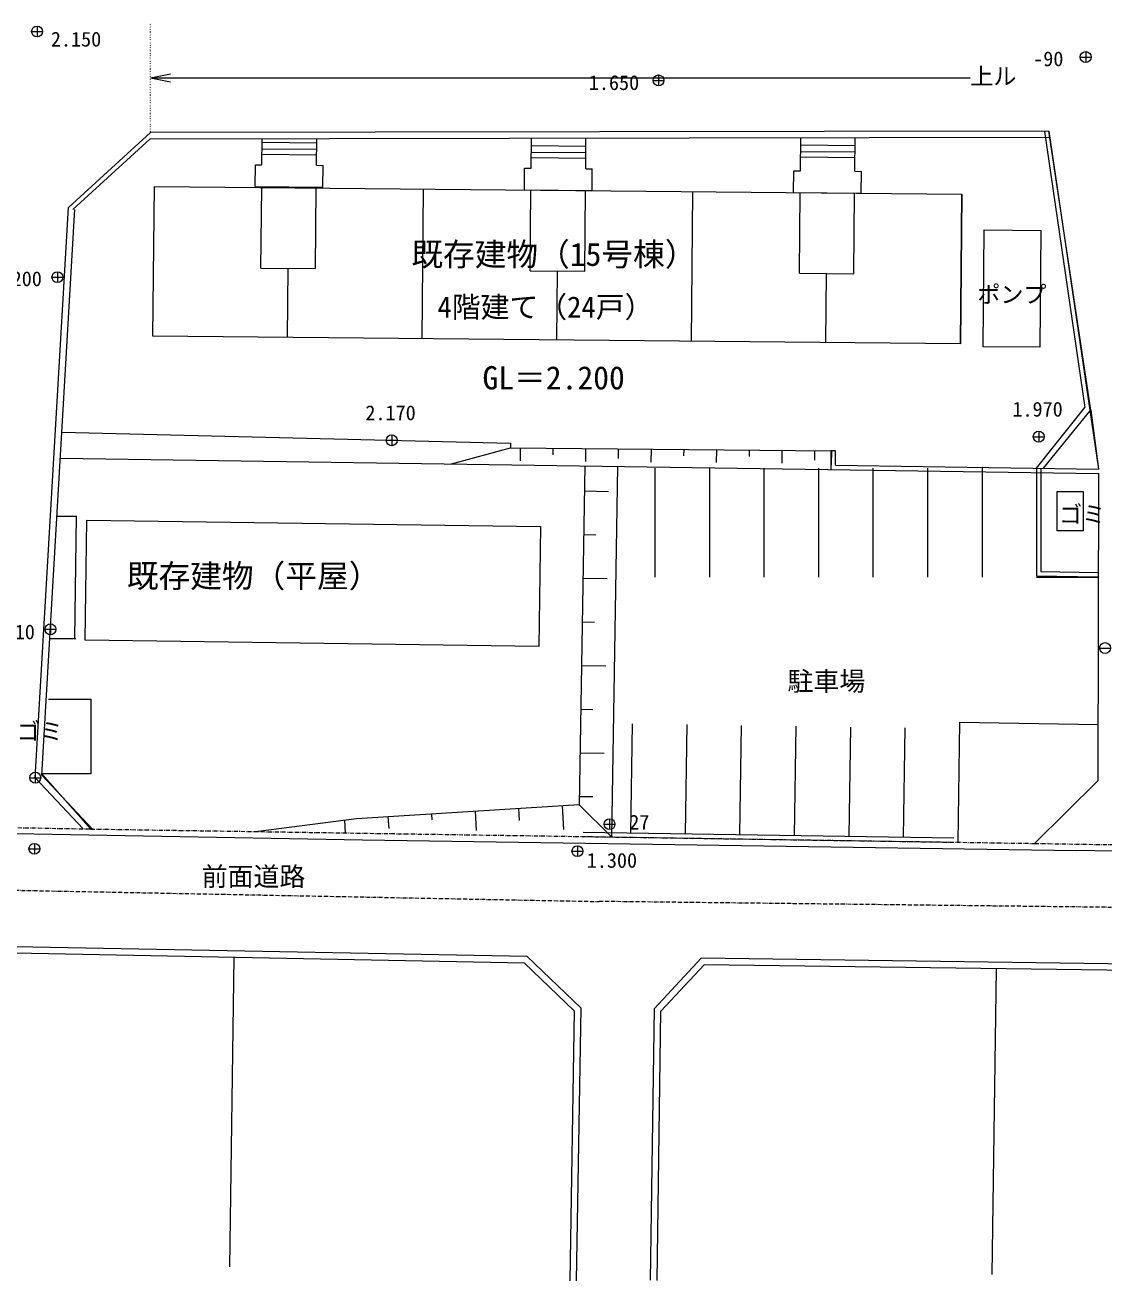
# Model space of a CAD drawing. Units: millimetres, scale not verified. Extents: x -102870 to 102870, y -65571 to 65674.
# Drawn here: x -30566 to 18885, y -59713 to -2154 of the extents above; entities that cross this region are included whole.
import ezdxf
from ezdxf.enums import TextEntityAlignment as Align

# ---------------------------------------------------------------- set-up
doc = ezdxf.new("R2010")
doc.units = ezdxf.units.MM
doc.header["$LTSCALE"] = 300
for name, pattern in [('USER1', [0.925, 0.6, -0.15, 0.025, -0.15]), ('USER16', [1.04164, 0.625, -0.20828, 0.06943, -0.13893]), ('USER2', [0.175, 0.025, -0.15])]:
    doc.linetypes.add(name, pattern=pattern)
for name, color, linetype, lineweight in [('0-1______', 2, 'Continuous', 18), ('0-2____', 7, 'Continuous', 18), ('0-3_____', 5, 'USER16', 18), ('0-4_______', 2, 'Continuous', 18)]:
    doc.layers.add(name, color=color, linetype=linetype, lineweight=lineweight)
doc.styles.add('ＭＳ ゴシック', font='')
doc.styles.get('ＭＳ ゴシック').set_extended_font_data('MS Gothic')

msp = doc.modelspace()

# ---------------------------------------------------------------- linework, layer by layer
at = {"layer": '0-1______', "linetype": 'USER2'}
msp.add_line((-24818.6, -7075.5), (-24818.6, -2065.6), dxfattribs=at)
at = {"layer": '0-1______'}
for p, q in [((-24818.6, -4570.5), (-23900, -4388.1)), ((-24818.6, -4570.5), (12760, -4570.5)), ((-24818.6, -4570.5), (-23900, -4753)), ((-11020, -22265), (-8320, -21536)), ((-8320, -21313.4), (-8320, -21536)), ((-7865.3, -22128.1), (-7860, -21540.1)), ((-6362.7, -21847.5), (-6360.1, -21553.5)), ((-4865.4, -22154.9), (-4860.1, -21567)), ((-3364.1, -22021.4), (-3360.2, -21580.4)), ((-1865.5, -22181.8), (-1860.2, -21593.8)), ((-362.9, -21901.3), (-360.3, -21607.3)), ((1134.4, -22208.7), (1139.6, -21620.7)), ((2636.9, -21928.2), (2639.6, -21634.2)), ((4134.2, -22235.6), (4139.5, -21647.6)), ((5635.5, -22102), (5639.5, -21661.1)), ((-1700, -22464.4), (-1700, -27464.4)), ((800, -22464.4), (800, -27464.4)), ((3300, -22464.4), (3300, -27464.4)), ((5800, -22464.4), (5800, -27464.4)), ((8300, -22464.4), (8300, -27464.4)), ((10800, -22464.4), (10800, -27464.4)), ((13300, -22464.4), (13300, -27464.4)), ((15800, -22464.4), (15800, -27402.1)), ((-4925.4, -23508.1), (-3820, -23526.3)), ((-29102.4, -24660), (-28206.5, -24660)), ((-28290, -30268.1), (-28206.5, -24660)), ((-4958.3, -25507.8), (-4405.6, -25516.9)), ((-4991.3, -27507.5), (-3885.9, -27525.7)), ((15800, -27402.1), (18606, -27444.9)), ((15800, -27458.2), (18622.1, -27465.2)), ((-5024.2, -29507.2), (-4471.6, -29516.4)), ((-29428.5, -30268.1), (-28240, -30268.1)), ((-5057.2, -31507), (-3951.9, -31525.2)), ((-5090.2, -33506.7), (-4537.5, -33515.8)), ((-2795.2, -39178.9), (-2719, -34179.5)), ((-295.5, -39217), (-219.3, -34217.6)), ((2204.2, -39255.2), (2280.4, -34255.7)), ((4703.9, -39293.3), (4780.2, -34293.9)), ((7203.6, -39331.4), (7279.9, -34332)), ((9703.3, -39369.5), (9779.6, -34370.1)), ((12200, -39607.6), (12283.9, -34108.3)), ((12283.9, -34108.3), (18606, -34204.7)), ((-5123.1, -35506.4), (-4017.8, -35524.6)), ((-5950, -37940.4), (-5882.8, -39018.1)), ((-3686.6, -39367.2), (-5162.4, -37891.3)), ((-5156.1, -37506.2), (-4540, -37516.3)), ((-13934.5, -38438), (-13900.9, -38976.8)), ((-11938.4, -38313.6), (-11921.6, -38583)), ((-9942.3, -38189.2), (-9887.4, -39069.5)), ((-7946.1, -38064.8), (-7912.5, -38603.6)), ((-49205.7, -38873.3), (-15105, -39491.2)), ((-15928.3, -38599.9), (-15892.2, -39179.2)), ((-15105, -39491.2), (17610, -39990.2)), ((-4986.4, -39345.5), (12000, -39604.6)), ((-4983.3, -39145.5), (12003.1, -39404.6)), ((77271.5, -40879.9), (17610, -39990.2)), ((13950, -45408), (13750, -59418.1))]:
    msp.add_line(p, q, dxfattribs=at)
at = {"layer": '0-1______', "color": 3}
for p, q in [((-28580, -10508.1), (-24818.6, -7075.5)), ((-28385.1, -10600.9), (-24850.7, -7375.5)), ((16360.5, -7308.1), (-24850.7, -7375.5)), ((-19708.6, -8556.7), (-19697.2, -7367.1)), ((-17208.7, -8580.6), (-17197.1, -7363)), ((-7369.5, -8711.5), (-7356.5, -7346.9)), ((-4869.6, -8735.4), (-4856.3, -7342.8)), ((4973, -8829.7), (4987.4, -7326.7)), ((7472.8, -8853.6), (7487.5, -7322.6)), ((16162.1, -7037.1), (18017.9, -19676.5)), ((16360, -7008.1), (18635.5, -22506.6)), ((-19701.6, -7821), (-17201.7, -7845)), ((-19698.7, -7521.1), (-17198.8, -7545)), ((-7362.5, -7975.8), (-4862.6, -7999.7)), ((-7359.6, -7675.8), (-4859.7, -7699.8)), ((4981.4, -7944), (7481.3, -7967.9)), ((4984.3, -7644), (7484.2, -7668)), ((-20018.2, -9553.8), (-20008.6, -8553.8)), ((-20008.6, -8553.8), (-19708.6, -8556.7)), ((-19704, -8071), (-17204.1, -8095)), ((-17208.7, -8580.6), (-16908.7, -8583.5)), ((-16918.3, -9583.5), (-16908.7, -8583.5)), ((-7364.9, -8225.8), (-4865, -8249.7)), ((4979.1, -8194), (7478.9, -8217.9)), ((-7679.1, -9708.5), (-7669.5, -8708.6)), ((-7669.5, -8708.6), (-7369.5, -8711.5)), ((-4869.6, -8735.4), (-4569.6, -8738.3)), ((-4579.2, -9738.2), (-4569.6, -8738.3)), ((4663.4, -9826.7), (4673, -8826.8)), ((4673, -8826.8), (4973, -8829.7)), ((7472.8, -8853.6), (7772.8, -8856.5)), ((7763.3, -9856.4), (7772.8, -8856.5)), ((-24704.1, -16413.7), (-24638.3, -9546.1)), ((-20018.2, -9553.8), (-16918.3, -9583.5)), ((-19754, -13293.1), (-19718.5, -9593.3)), ((-19718.5, -9593.3), (-17218.6, -9617.2)), ((-17254.1, -13317), (-17218.6, -9617.2)), ((-12364.6, -16531.9), (-12298.9, -9664.3)), ((-7679.1, -9708.5), (-4579.2, -9738.2)), ((-7414.5, -13411.2), (-7379.1, -9711.4)), ((-4914.6, -13435.2), (-4879.2, -9735.4)), ((-25.2, -16650), (40.6, -9782.5)), ((4663.4, -9826.7), (7763.3, -9856.4)), ((4924.9, -13529.4), (4960.3, -9829.6)), ((7424.8, -13553.3), (7460.2, -9853.5)), ((12314.2, -16768.2), (12380, -9900.6)), ((-30100, -36648.1), (-28580, -10508.1)), ((-29793, -36536.9), (-28285.2, -10606.7)), ((-19754, -13293.1), (-17254.1, -13317)), ((-18534.3, -16472.8), (-18504, -13305.1)), ((-7414.5, -13411.2), (-4914.6, -13435.2)), ((-6194.9, -16590.9), (-6164.6, -13423.2)), ((4924.9, -13529.4), (7424.8, -13553.3)), ((6144.5, -16709.1), (6174.9, -13541.4)), ((15800, -22464.4), (18017.9, -19676.5)), ((16120, -22469.2), (18245.6, -19850.5)), ((18280, -19808.1), (18635.5, -22506.6)), ((-28879, -20818.1), (-8320, -21313.4)), ((6383.5, -22524.2), (6387.7, -21668.8)), ((-28947.6, -21998.1), (18632.6, -22706.6)), ((-4906.4, -22355.8), (-5162.4, -37891.3)), ((-3406.6, -22380.5), (-3686.6, -39367.2)), ((6584.4, -22327.2), (18635.5, -22506.6)), ((-27900, -38994.6), (-30100, -36648.1)), ((-27481.5, -39002.4), (-29793, -36536.9)), ((-7557.2, -44850.4), (-80219.6, -43446.5)), ((-7680, -45148.1), (-80140, -43748.1)), ((-21000, -44890.7), (-21200, -59068.1)), ((-7557.2, -44850.4), (-5097.9, -47201.8)), ((-7680, -45148.1), (-5400, -47328.1)), ((431.3, -44926.3), (-1718.3, -47227.9)), ((560, -45228.1), (-1420, -47348.1)), ((76444, -45948.1), (431.3, -44926.3)), ((76440, -46248.1), (560, -45228.1)), ((-5400, -47328.1), (-5600, -59708.1)), ((-5097.9, -47201.8), (-5300, -59712.9)), ((-1900, -59683.7), (-1718.3, -47227.9)), ((-1600, -59688.1), (-1420, -47348.1))]:
    msp.add_line(p, q, dxfattribs=at)
at = {"layer": '0-1______', "linetype": 'USER1'}
for p, q in [((-91222.7, -40644.1), (-4250.4, -42324.5)), ((-4250, -42305), (82843.4, -43318.2))]:
    msp.add_line(p, q, dxfattribs=at)
at = {"layer": '0-1______', "color": 3}
for points in [[(18280, -19808.1), (16360, -7008.1), (-24818.6, -7075.5)], [(-8320, -21536), (6387.7, -21667.8), (6400, -21668.1), (6384.5, -22310.1)], [(6584.4, -22327.2), (6587.7, -21668.8), (6387.7, -21668.8)], [(18632.6, -22706.6), (18600, -36788.1), (15710.8, -39661.2)], [(-29500, -33048.1), (-27560, -33048.1), (-27560, -36468.1), (-29800, -36468.1), (-27559.2, -39001.2)], [(-5162.4, -37891.3), (-15380, -38528.1), (-19885.4, -39118.2)]]:
    msp.add_lwpolyline(points, dxfattribs=at)
for points in [[(-24638.3, -9546.1), (12380, -9900.6), (12314.2, -16768.2), (-24704.1, -16413.7)], [(13400, -11543.8), (16000, -11568.1), (15950, -16918.1), (13350, -16893.8)], [(-27742.3, -24841.2), (-6944.3, -25131.9), (-7021.2, -30631.3), (-27819.2, -30340.7)]]:
    msp.add_lwpolyline(points, close=True, dxfattribs=at)
at = {"layer": '0-1______'}
msp.add_lwpolyline([(16000, -22464.4), (16000, -27202.1), (18622.6, -27242.1)], dxfattribs=at)
msp.add_lwpolyline([(16740, -23538.1), (17940, -23538.1), (17940, -25338.1), (16740, -25338.1)], close=True, dxfattribs=at)
at = {"layer": '0-3_____'}
msp.add_lwpolyline([(-81839.2, -36181.2), (-79519.2, -37961.2), (-46829.2, -38621.2), (-36839.2, -38821.2), (-27559.2, -39001.2), (15710.8, -39661.2), (25820.8, -39821.2), (77360.8, -40381.2), (80780.8, -37131.2), (81180.8, -12581.2), (81500.8, 7878.8), (81600.8, 18418.8), (81580.8, 25398.8), (80490.8, 25498.8), (76440.8, 25898.8), (65150.8, 26868.8), (46450.8, 28368.8), (19250.8, 30868.8), (1650.8, 32118.8), (-25799.2, 34568.8), (-45149.2, 36218.8), (-59349.2, 24268.8), (-78559.2, 24198.8)], close=True, dxfattribs=at)
at = {"layer": '0-4_______'}
for p, q in [((-30020, -2198.1), (-30020, -2698.1)), ((-30270, -2448.1), (-29770, -2448.1)), ((18050, -3368.1), (18050, -3868.1)), ((17800, -3618.1), (18300, -3618.1)), ((-1530, -4438.1), (-1530, -4938.1)), ((-1780, -4688.1), (-1280, -4688.1)), ((-29334.1, -13708.1), (-28834.1, -13708.1)), ((-29084.1, -13458.1), (-29084.1, -13958.1)), ((-14010, -21182.3), (-13510, -21182.3)), ((-13760, -20932.3), (-13760, -21432.3)), ((15650, -21018.1), (16150, -21018.1)), ((15900, -20768.1), (15900, -21268.1)), ((-29654.1, -29848.1), (-29154.1, -29848.1)), ((-29404.1, -29598.1), (-29404.1, -30098.1)), ((18690, -30708.1), (19190, -30708.1)), ((-30350, -36648.1), (-29850, -36648.1)), ((-30100, -36398.1), (-30100, -36898.1)), ((-3776.8, -38528.1), (-3776.8, -39028.1)), ((-4026.8, -38778.1), (-3526.8, -38778.1)), ((-30140, -39658.1), (-30140, -40158.1)), ((-30390, -39908.1), (-29890, -39908.1)), ((-5501.2, -40015.7), (-5001.2, -40015.7)), ((-5251.2, -39765.7), (-5251.2, -40265.7))]:
    msp.add_line(p, q, dxfattribs=at)
for centre in [(-30020, -2448.1), (18050, -3618.1), (-1530, -4688.1), (-29084.1, -13708.1), (-13760, -21182.3), (15900, -21018.1), (-29404.1, -29848.1), (18940, -30708.1), (-30100, -36648.1), (-3776.8, -38778.1), (-30140, -39908.1), (-5251.2, -40015.7)]:
    msp.add_circle(centre, 250, dxfattribs=at)

# ---------------------------------------------------------------- texts
at = {"layer": '0-1______', "color": 7, "style": 'ＭＳ ゴシック'}
for s, height, p in [('上ル', 774.9, (12760, -5118.1)), ('既存建物（15号棟）', 1065, (-12861.7, -13511.2)), ('ポンプ', 774.9, (13082.1, -15117.3)), ('4階建て（24戸）', 968.6, (-11666.5, -15848.8)), ('ゴミ', 774.9, (16837.6, -25196.9)), ('既存建物（平屋）', 1065, (-25902.6, -28253)), ('駐車場', 871.8, (4381.3, -32923.8)), ('ゴミ', 774.9, (-30943.5, -35139.4)), ('前面道路', 871.8, (-22475, -41875))]:
    msp.add_text(s, height=height, dxfattribs=at).set_placement(p, align=Align.BOTTOM_LEFT)
at = {"layer": '0-2____', "style": 'ＭＳ ゴシック'}
msp.add_text('GL＝2.200', height=1065, dxfattribs=at).set_placement((-9600, -19171.3), align=Align.BOTTOM_LEFT)
at = {"layer": '0-4_______', "color": 7, "style": 'ＭＳ ゴシック'}
for s, p in [('2.150', (-29384.6, -3341.9)), ('-90', (15645.4, -4241.9)), ('1.650', (-4724.6, -5331.9)), ('2.200', (-32104.6, -14321.9)), ('1.970', (14692.4, -20301.9)), ('2.170', (-14967.6, -20466.2)), ('2.210', (-32424.6, -30509.4)), ('27', (-2871.1, -39232.4)), ('1.300', (-4820, -40979.6))]:
    msp.add_text(s, height=678, dxfattribs=at).set_placement(p, align=Align.BOTTOM_LEFT)

doc.saveas('drawing.dxf')
